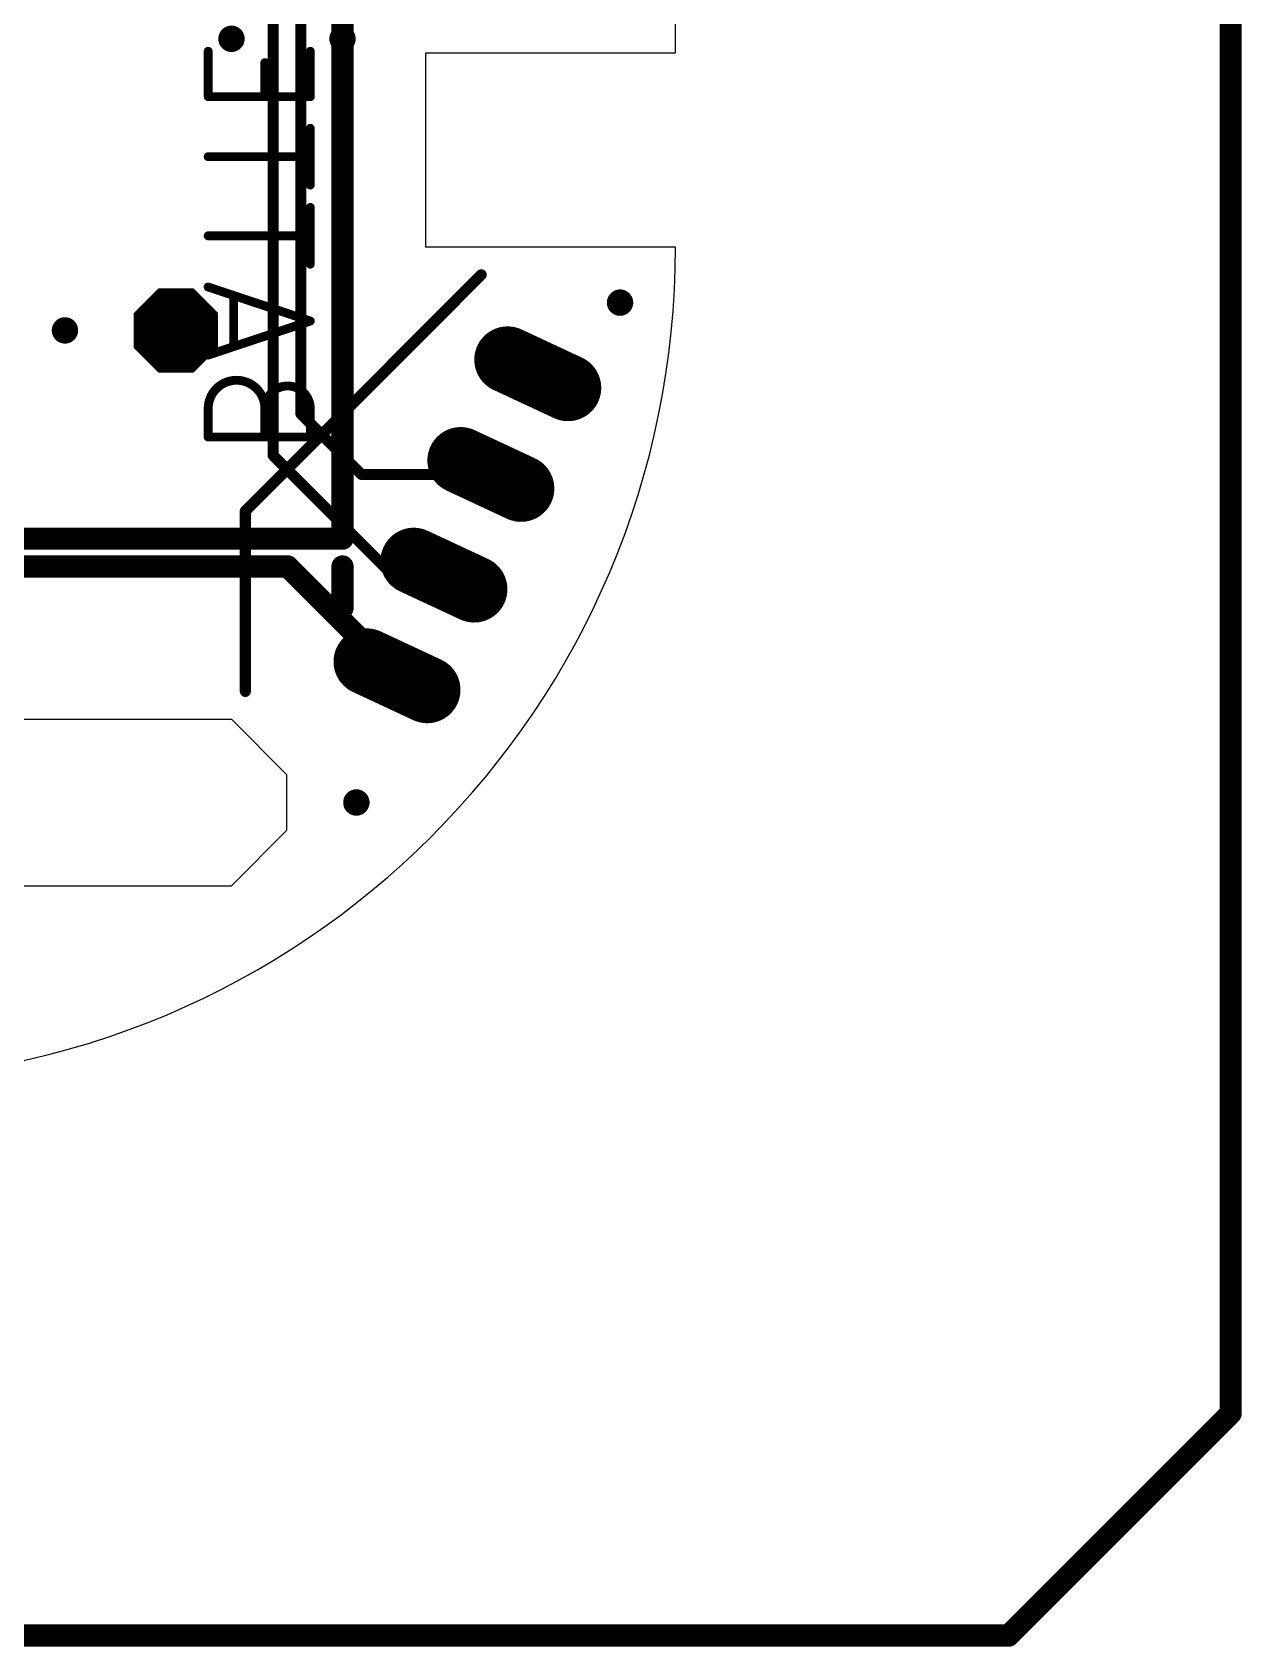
# Model space of a CAD drawing. Extents: x -1.81 to 1.71, y -2.71 to 1.61.
# Drawn here: x 0.621 to 1.71, y -2.71 to -1.257 of the extents above; entities that cross this region are included whole.
import ezdxf

# ---------------------------------------------------------------- set-up
doc = ezdxf.new("R2010")
doc.units = 0
for name, color, linetype in [('16', 175, 'CONTINUOUS'), ('17', 82, 'CONTINUOUS'), ('18', 82, 'CONTINUOUS'), ('20', 30, 'CONTINUOUS'), ('22', 253, 'CONTINUOUS')]:
    doc.layers.add(name, color=color, linetype=linetype)

# ---------------------------------------------------------------- blocks, each defined once
blk = doc.blocks.new('OCTAGONP')
at = {"const_width": 0.5}
blk.add_lwpolyline([(-0.25, -0.103553), (-0.25, 0.103553), (-0.103553, 0.25), (0.103553, 0.25), (0.25, 0.103553), (0.25, -0.103553), (0.103553, -0.25), (-0.103553, -0.25), (-0.25, -0.103553), (-0.25, 0.103553)], dxfattribs=at)
blk = doc.blocks.new('LONGP100')
at = {"const_width": 1}
blk.add_lwpolyline([(-0.5, 0), (0.5, 0)], dxfattribs=at)
at = {"const_width": 0.5}
for points in [[(-0.5, 0.25, 1), (-0.5, -0.25)], [(0.5, -0.25, 1), (0.5, 0.25)]]:
    blk.add_lwpolyline(points, format="xyb", dxfattribs=at)
blk = doc.blocks.new('ROUNDV')
at = {"const_width": 0.5}
blk.add_lwpolyline([(0, -0.25, 1), (0, 0.25, 1), (0, -0.25)], format="xyb", dxfattribs=at)

msp = doc.modelspace()

# ---------------------------------------------------------------- linework, layer by layer
at = {"layer": '16'}
for points, const_width in [([(1.7, 1.4), (1.7, -2.5)], 0.02), ([(0.8375, -0.8875), (0.8375, -1.6375)], 0.01), ([(0.8625, -1.6), (0.8625, -0.9)], 0.01), ([(0.917185, -1.654685), (0.8625, -1.6)], 0.01), ([(0.8375, -1.6375), (0.945315, -1.745315)], 0.01), ([(1.033631, -1.654685), (0.917185, -1.654685)], 0.01), ([(-0.575, -1.7375), (0.850661, -1.7375)], 0.02), ([(0.850661, -1.7375), (0.949107, -1.835946)], 0.02), ([(0.945315, -1.745315), (0.991369, -1.745315)], 0.01), ([(1.7, -2.5), (1.5, -2.7)], 0.02), ([(1.5, -2.7), (-1.6, -2.7)], 0.02)]:
    msp.add_lwpolyline(points, dxfattribs=dict(at, const_width=const_width))
for points, const_width in [([(0.864268, -1.598232, 1), (0.860732, -1.601768)], 0.005), ([(0.86, -1.6, 1), (0.865, -1.6)], 0.005), ([(0.839268, -1.635732, 1), (0.835732, -1.639268)], 0.005), ([(0.835, -1.6375, 1), (0.84, -1.6375)], 0.005), ([(0.917185, -1.652185, 1), (0.917185, -1.657185)], 0.005), ([(0.915417, -1.656452, 1), (0.918952, -1.652917)], 0.005), ([(1.033631, -1.657185, 1), (1.033631, -1.652185)], 0.005), ([(0.854197, -1.733964, 1), (0.847126, -1.741036)], 0.01), ([(0.850661, -1.7425, 1), (0.850661, -1.7325)], 0.01), ([(0.945315, -1.742815, 1), (0.945315, -1.747815)], 0.005), ([(0.943548, -1.747083, 1), (0.947083, -1.743548)], 0.005), ([(0.991369, -1.747815, 1), (0.991369, -1.742815)], 0.005), ([(0.945572, -1.839482, 1), (0.952643, -1.832411)], 0.01), ([(1.695, -2.5, 1), (1.705, -2.5)], 0.01), ([(1.703536, -2.503536, 1), (1.696464, -2.496464)], 0.01), ([(1.496464, -2.696464, 1), (1.503536, -2.703536)], 0.01), ([(1.5, -2.705, 1), (1.5, -2.695)], 0.01)]:
    msp.add_lwpolyline(points, format="xyb", dxfattribs=dict(at, const_width=const_width))
at = {"layer": '20'}
for p, q in [((1.2, -1.275), (1.2, -0.05)), ((0.975, -1.45), (0.975, -1.275)), ((0.975, -1.275), (1.2, -1.275)), ((1.2, -1.45), (0.975, -1.45)), ((0.25, -1.875), (0.8, -1.875)), ((0.85, -1.925), (0.8, -1.875)), ((0.85, -1.975), (0.85, -1.925)), ((0.8, -2.025), (0.85, -1.975)), ((0.25, -2.025), (0.8, -2.025))]:
    msp.add_line(p, q, dxfattribs=at)
msp.add_arc((0.45, -1.45), 0.75, 270, 0, dxfattribs=at)
at = {"layer": '22'}
for points, const_width in [([(0.9, -0.9125), (0.9, -1.7125)], 0.02), ([(0.779, -1.273717), (0.779, -1.314606)], 0.008), ([(0.871, -1.314606), (0.871, -1.273717)], 0.008), ([(0.830111, -1.314606), (0.830111, -1.283939)], 0.008), ([(0.779, -1.314606), (0.871, -1.314606)], 0.008), ([(0.871, -1.394161), (0.871, -1.34305)], 0.008), ([(0.779, -1.368606), (0.871, -1.368606)], 0.008), ([(0.871, -1.465401), (0.871, -1.41429)], 0.008), ([(0.779, -1.439846), (0.871, -1.439846)], 0.008), ([(0.871, -1.516566), (0.779, -1.485899)], 0.008), ([(0.8125, -1.6875), (1.025, -1.475)], 0.01), ([(0.802, -1.493566), (0.802, -1.539566)], 0.008), ([(0.779, -1.547232), (0.871, -1.516566)], 0.008), ([(0.779, -1.595445), (0.779, -1.621)], 0.008), ([(0.830111, -1.621), (0.830111, -1.595445)], 0.008), ([(0.871, -1.621), (0.871, -1.595445)], 0.008), ([(0.779, -1.621), (0.871, -1.621)], 0.008), ([(0.8125, -1.85), (0.8125, -1.6875)], 0.01), ([(0.9, -1.7125), (-0.5625, -1.7125)], 0.02), ([(0.9, -1.7375), (0.9, -1.775)], 0.02)]:
    msp.add_lwpolyline(points, dxfattribs=dict(at, const_width=const_width))
for points, const_width in [([(0.781, -1.273717, 1), (0.777, -1.273717)], 0.004), ([(0.873, -1.273717, 1), (0.869, -1.273717)], 0.004), ([(0.832111, -1.283939, 1), (0.828111, -1.283939)], 0.004), ([(0.779, -1.312606, 1), (0.779, -1.316606)], 0.004), ([(0.777, -1.314606, 1), (0.781, -1.314606)], 0.004), ([(0.828111, -1.314606, 1), (0.832111, -1.314606)], 0.004), ([(0.869, -1.314606, 1), (0.873, -1.314606)], 0.004), ([(0.871, -1.316606, 1), (0.871, -1.312606)], 0.004), ([(0.873, -1.34305, 1), (0.869, -1.34305)], 0.004), ([(0.779, -1.366606, 1), (0.779, -1.370606)], 0.004), ([(0.871, -1.370606, 1), (0.871, -1.366606)], 0.004), ([(0.869, -1.394161, 1), (0.873, -1.394161)], 0.004), ([(0.873, -1.41429, 1), (0.869, -1.41429)], 0.004), ([(0.779, -1.437846, 1), (0.779, -1.441846)], 0.004), ([(0.871, -1.441846, 1), (0.871, -1.437846)], 0.004), ([(0.869, -1.465401, 1), (0.873, -1.465401)], 0.004), ([(0.779632, -1.484002, 1), (0.778368, -1.487796)], 0.004), ([(1.026768, -1.476768, 1), (1.023232, -1.473232)], 0.005), ([(0.804, -1.493566, 1), (0.8, -1.493566)], 0.004), ([(0.871632, -1.518463, 1), (0.870368, -1.514668)], 0.004), ([(0.870368, -1.518463, 1), (0.871632, -1.514668)], 0.004), ([(0.8, -1.539566, 1), (0.804, -1.539566)], 0.004), ([(0.778368, -1.545335, 1), (0.779632, -1.54913)], 0.004), ([(0.830111, -1.595445, 1), (0.779, -1.595445)], 0.008), ([(0.871, -1.595445, 1), (0.830111, -1.595445)], 0.008), ([(0.781, -1.595445, 1), (0.777, -1.595445)], 0.004), ([(0.777, -1.595445, 1), (0.781, -1.595445)], 0.004), ([(0.832111, -1.595445, 1), (0.828111, -1.595445)], 0.004), ([(0.828111, -1.595445, 1), (0.832111, -1.595445)], 0.004), ([(0.828111, -1.595445, 1), (0.832111, -1.595445)], 0.004), ([(0.873, -1.595445, 1), (0.869, -1.595445)], 0.004), ([(0.869, -1.595445, 1), (0.873, -1.595445)], 0.004), ([(0.779, -1.619, 1), (0.779, -1.623)], 0.004), ([(0.777, -1.621, 1), (0.781, -1.621)], 0.004), ([(0.828111, -1.621, 1), (0.832111, -1.621)], 0.004), ([(0.869, -1.621, 1), (0.873, -1.621)], 0.004), ([(0.871, -1.623, 1), (0.871, -1.619)], 0.004), ([(0.815, -1.6875, 1), (0.81, -1.6875)], 0.005), ([(0.810732, -1.685732, 1), (0.814268, -1.689268)], 0.005), ([(0.895, -1.7125, 1), (0.905, -1.7125)], 0.01), ([(0.9, -1.7175, 1), (0.9, -1.7075)], 0.01), ([(0.905, -1.7375, 1), (0.895, -1.7375)], 0.01), ([(0.895, -1.775, 1), (0.905, -1.775)], 0.01), ([(0.81, -1.85, 1), (0.815, -1.85)], 0.005)]:
    msp.add_lwpolyline(points, format="xyb", dxfattribs=dict(at, const_width=const_width))

# ---------------------------------------------------------------- block references
at = {"layer": '17', "xscale": 0.076, "yscale": 0.076}
msp.add_blockref('OCTAGONP', (0.75, -1.525), dxfattribs=at)
at = {"layer": '17', "xscale": 0.06, "yscale": 0.06, "rotation": 155}
for p in [(1.075893, -1.564054), (1.033631, -1.654685), (0.991369, -1.745315), (0.949107, -1.835946)]:
    msp.add_blockref('LONGP100', p, dxfattribs=at)
at = {"layer": '18', "xscale": 0.02378, "yscale": 0.02378}
for p in [(0.8, -1.2625), (0.9, -1.2625), (1.15, -1.5), (0.65, -1.525), (0.9125, -1.95)]:
    msp.add_blockref('ROUNDV', p, dxfattribs=at)

doc.saveas('drawing.dxf')
